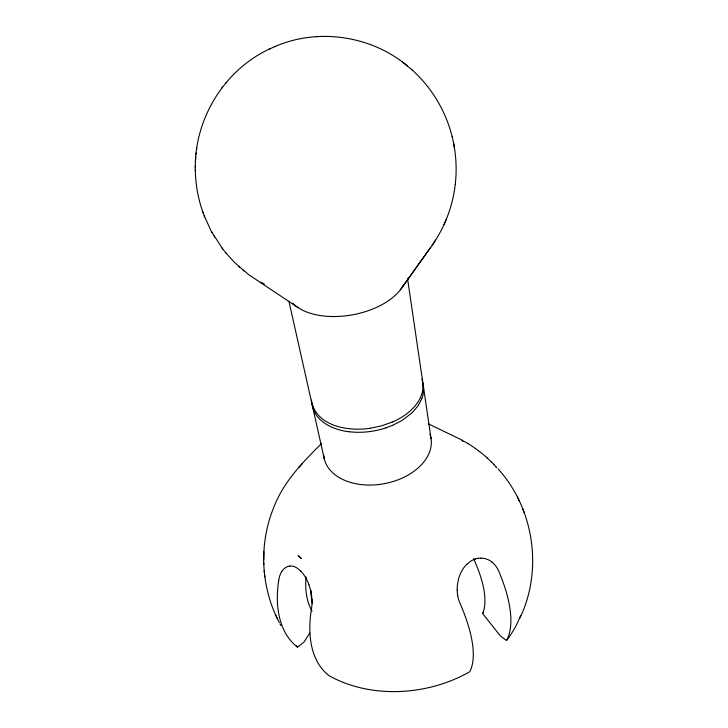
<?xml version="1.0" encoding="UTF-8"?>
<svg xmlns="http://www.w3.org/2000/svg" width="728" height="728" viewBox="0 0 728 728"><rect width="100%" height="100%" fill="white"/><g stroke="black" fill="none" stroke-linecap="round" stroke-linejoin="round"><path stroke-width="1.09" d="M195.313 167.285C194.977 117.863 224.879 69.515 269.952 48.794M321.612 443.443C303.303 461.716 284.421 480.862 274.611 505.314C269.005 518.527 265.493 532.614 264.228 546.91C262.162 570.461 266.23 594.539 276.085 616.034M263.882 551.724L263.727 559.823M195.759 156.629L195.404 162.189M455.264 184.339C457.084 168.232 456.01 152.116 452.088 136.427M195.987 154.163L196.123 153.026M196.578 149.413L196.742 148.121M455.264 184.311C452.67 206.952 444.153 228.874 430.73 247.283L400.409 289.78M278.688 580.298L279.097 578.15A32.687 18.91 70.2 0 1 280.389 574.146L280.79 573.218A30.339 17.508 70.4 0 1 281.727 571.516M421.821 398.735C423.796 393.575 424.197 387.76 422.495 382.473M421.812 398.762L418.081 405.796L412.394 412.494M444.044 224.561L446.41 219.073M520.038 617.835C543.052 569.569 533.952 508.426 498.052 468.85M435.572 240.149L432.214 245.209M309.8 632.978L303.913 642.16L297.443 647.128A121.148 93.129 -10.5 0 1 296.332 645.408M402.029 287.524L430.73 247.283M225.598 83.329L226.253 82.51M221.913 87.952L222.559 87.151M302.102 463.891L298.908 467.294M466.866 564.264L470.798 561.142A26.39 20.339 -74.6 0 1 475.193 559.059M412.357 412.521L402.102 420.42L392.738 425.279M274.72 46.665C317.972 27.682 371.153 35.608 407.343 65.848M392.265 422.058C408.736 415.288 427.755 398.862 421.921 379.079M269.224 49.131L275.43 46.328M392.265 422.067L381.654 425.834L370.434 428.219M392.692 425.289L385.904 427.882M385.858 427.891C374.201 431.713 361.725 433.16 349.513 431.786M370.425 428.228C348.63 431.731 315.397 426.335 311.402 400.136M478.633 558.249L480.908 558.103M289.689 566.075L291.355 566.056A25.171 14.487 73.2 0 1 293.966 566.566A25.871 14.915 73.5 0 1 297.47 568.295L300.782 571.08M316.389 36.664L316.962 36.655M322.44 36.409L322.986 36.4M349.467 431.786C333.624 430.166 314.278 421.603 312.121 403.849M461.934 440.658L462.963 441.004M428.31 423.814L462.162 440.14M467.949 443.552L471.453 445.754A23.496 3.522 38.1 0 1 475.43 448.539M298.052 307.598L248.457 274.492L234.625 262.544L225.489 252.461M411.857 69.715C431.54 87.287 445.682 110.874 452.097 136.454M520.575 615.497A121.148 93.129 -10.5 0 1 506.479 640.54L500.282 635.844L482.619 613.513A97.397 38.557 53.2 0 0 473.491 558.558M478.524 450.796L480.598 452.397A25.689 4.268 38.2 0 1 483.583 454.836L487.305 458.03M402.411 62.007L411.948 69.788M238.766 266.475L239.558 267.167M243.097 270.224L243.916 270.934M493.757 464.318L493.065 463.581A27.482 5.196 37.8 0 0 491.555 462.034M494.512 564.491L495.277 565.383A33.297 25.671 -70.3 0 1 497.888 569.341L498.898 571.498A132.032 52.37 53.1 0 1 506.479 640.54M204.186 215.743L211.384 231.459L222.722 248.949M222.04 248.093L226.217 253.371M496.123 467.058L496.605 467.676M211.384 231.459L211.948 232.45M213.977 235.999L214.596 237.082M280.043 624.087L280.808 625.479M306.069 578.341L307.325 580.835A28.283 15.87 73 0 1 308.899 584.739M279.306 622.695L275.402 614.559M517.426 497.151L518.254 498.826M518.536 499.399L519.446 501.237M276.676 617.317L277.286 618.636M522.595 508.39L524.479 513.304M195.304 165.939C195.095 181.863 197.707 197.834 203.103 212.822M202.712 211.766L204.641 216.971M308.927 584.73L310.528 590.035M288.952 301.346L324.333 459.086M453.435 142.333L454.554 148.621M457.502 594.294L457.712 595.659M407.507 278.396L431.067 438.72M264.2 570.788L264.382 572.426M264.701 575.411L264.865 576.949M311.975 599.726L312.03 601.073A32.496 17.472 73.3 0 1 311.839 606.169L311.539 608.481A134.334 73.874 -54 0 0 329.074 675.684A121.148 93.129 -10.5 0 0 469.742 671.762A134.507 48.794 53.5 0 0 459.914 603.093L459.022 600.791A33.188 24.552 -74.9 0 1 457.721 595.65M263.773 562.935L263.8 564.519M195.322 169.524L195.332 170.643M466.857 564.245A26.39 20.357 -74.8 0 0 463.354 568.422A25.689 19.747 -74.6 0 0 461.161 572.117L459.978 574.765A28.856 21.949 -74.3 0 0 458.558 578.842L457.484 584.356A31.477 23.442 -74.6 0 0 457.23 590.062M474.975 559.131A25.689 19.747 -74.6 0 1 478.396 558.303M297.443 647.128A130.722 75.275 -53.8 0 1 278.706 580.298M462.908 440.95A22.877 3.522 38.5 0 1 464.801 441.787A23.496 3.558 38.2 0 1 467.895 443.489M475.411 448.503A22.877 3.522 38.5 0 1 478.478 450.796M487.132 457.994A28.001 5.078 38 0 1 491.355 461.952M493.702 464.291A29.53 5.642 37.7 0 1 496.068 467.03M492.01 562.107A30.913 23.796 -70.7 0 1 494.521 564.482M492.019 562.089A31.541 24.252 -71 0 0 488.233 559.75L485.23 558.658A28.765 22.077 -72.7 0 0 480.899 558.13M457.512 594.285A30.876 22.914 -74.7 0 1 457.193 590.071M311.566 595.586A30.267 16.353 73.2 0 1 311.948 599.717M310.437 590.044A30.831 16.735 73.1 0 1 311.493 595.568M306.042 578.369A25.18 14.387 73.2 0 0 303.922 574.929A25.862 14.86 73.4 0 0 300.782 571.098M289.689 566.075A28.328 16.234 72.2 0 0 287.351 566.621L284.621 568.195A30.94 17.781 71 0 0 281.754 571.562M430.594 436.381A54.354 36.5 -10.5 0 1 383.392 483.856A54.354 36.5 -10.5 0 1 323.705 455.155M429.893 434.088A54.354 36.5 -10.5 0 1 430.385 435.608M483.701 611.93A92.42 70.352 -10.5 0 1 482.619 613.513M312.43 603.685A92.42 70.352 -10.5 0 1 311.074 590.599M312.039 611.047A96.487 55.492 -53.8 0 1 306.069 576.922M403.412 285.249A60.706 34.07 -10.5 0 1 352.316 314.851A60.706 34.07 -10.5 0 1 294.512 304.896M293.875 304.322A60.706 34.07 -10.5 0 1 292.683 303.139M264.009 284.011L260.506 282.309L264.009 284.011M301.192 558.376L298.243 555.673L301.192 558.376"/></g></svg>
